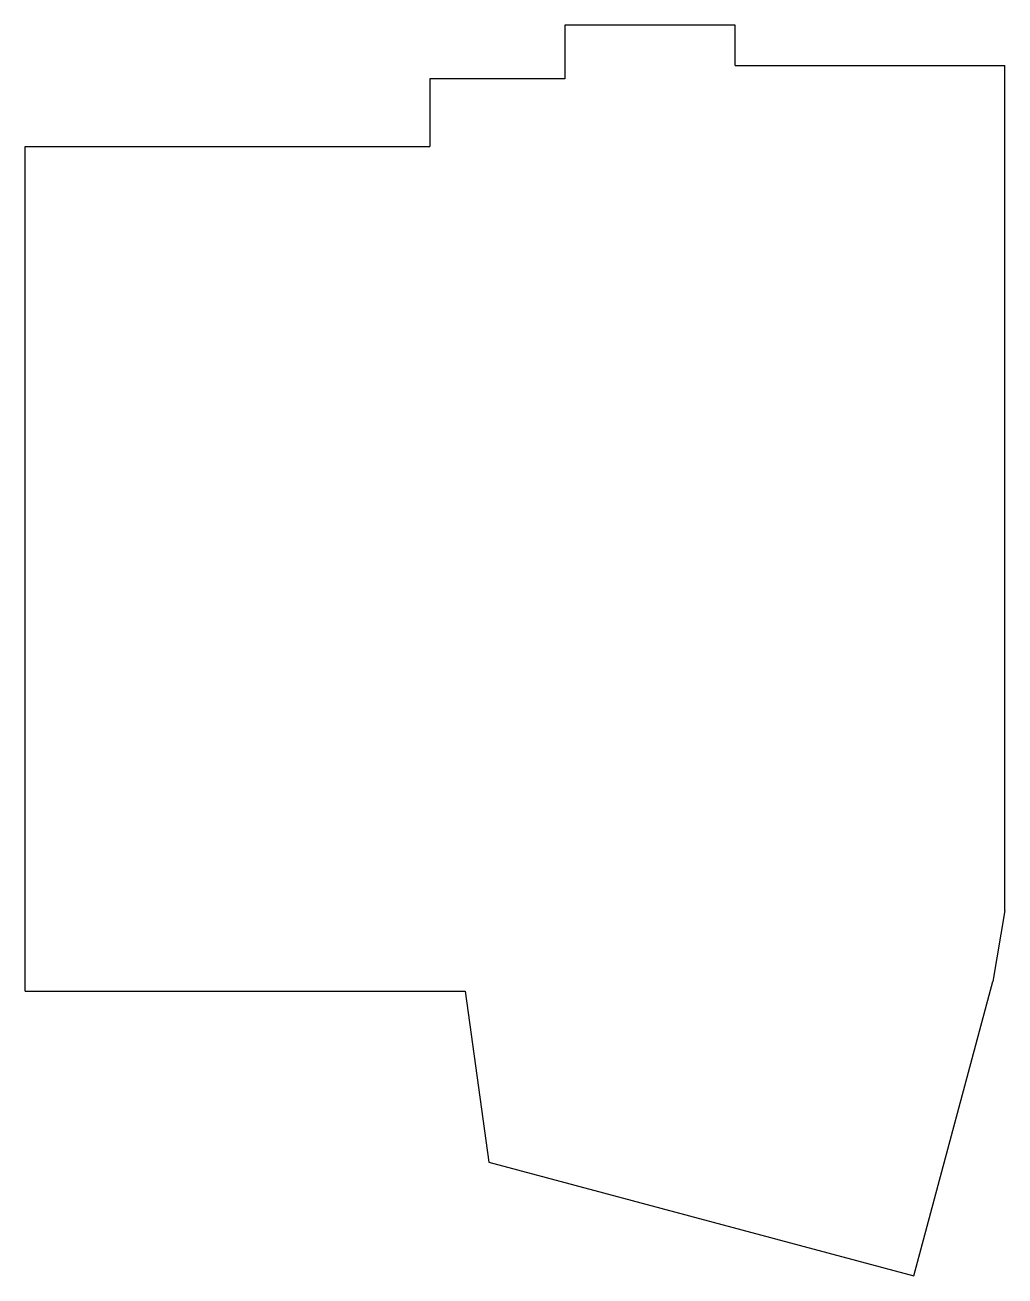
# Model space of a CAD drawing. Header units: millimetres. Extents: x 70 to 208, y -231 to -55.
import ezdxf

# ---------------------------------------------------------------- set-up
doc = ezdxf.new("R2010")
doc.units = ezdxf.units.MM

msp = doc.modelspace()

# ---------------------------------------------------------------- linework, layer by layer
at = {"linetype": 'CONTINUOUS'}
for p, q in [((170.1, -54.66), (146.1, -54.66)), ((146.1, -54.66), (146.1, -62.27)), ((170.1, -60.37), (170.1, -54.66)), ((170.1, -60.37), (208.2, -60.37)), ((208.2, -179.62), (208.2, -60.37)), ((146.1, -62.27), (127.05, -62.27)), ((127.05, -62.27), (127.05, -71.8)), ((69.9, -71.8), (127.05, -71.8)), ((69.9, -191.05), (69.9, -71.8)), ((208.2, -179.62), (206.5, -189.65)), ((195.36, -231.23), (206.5, -189.65)), ((69.9, -191.05), (132, -191.05)), ((132, -191.05), (135.38, -215.16)), ((135.38, -215.16), (195.36, -231.23))]:
    msp.add_line(p, q, dxfattribs=at)

doc.saveas('drawing.dxf')
